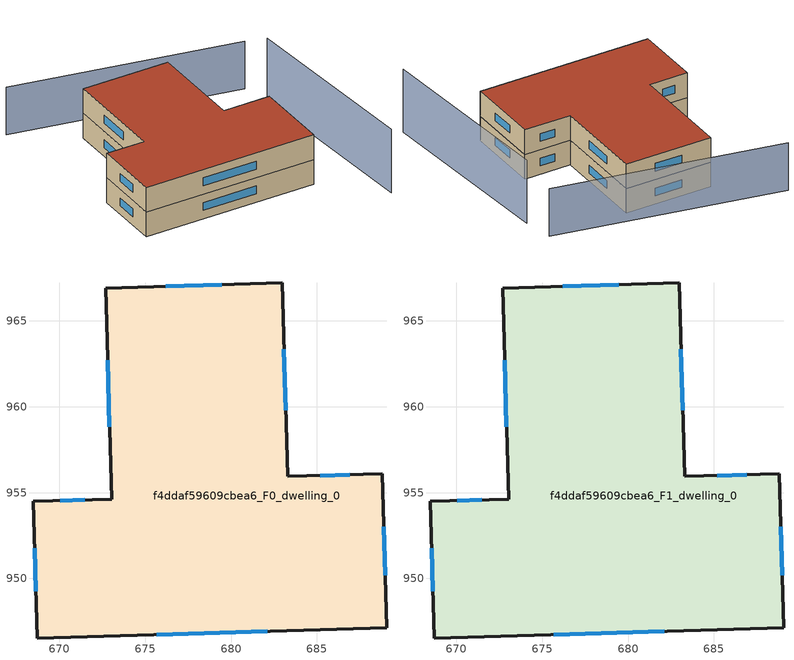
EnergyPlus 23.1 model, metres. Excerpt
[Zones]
f4ddaf59609cbea6_F0_dwelling_0
 floor ground (EU_floor_Construction): 682.97,967.21 683.3,955.94 688.81,956.1 689.07,947.12 668.71,946.53 668.48,954.48 673.04,954.62 672.69,966.92 z0
 wall outside (EU_wall_Construction): 682.97,967.21 672.69,966.92 673.04,954.62 668.48,954.48 668.71,946.53 689.07,947.12 688.81,956.1 683.3,955.94 682.97,967.21 z0:3
 window (EU_Window_Construction): 679.45,967.11 676.21,967.02 / 683.19,959.8 683.09,963.35 / 686.93,956.04 685.19,955.99 / 688.98,950.19 688.9,953.02 / 675.68,946.73 682.1,946.91 / 668.56,951.76 668.63,949.25 / 671.48,954.57 670.04,954.53 / 672.81,962.71 672.92,958.83 z1.03:1.97
f4ddaf59609cbea6_F1_dwelling_0
 floor to f4ddaf59609cbea6_F0_dwelling_0 (EU_floor_Construction): 682.97,967.21 683.3,955.94 688.81,956.1 689.07,947.12 668.71,946.53 668.48,954.48 673.04,954.62 672.69,966.92 z3
 wall outside (EU_wall_Construction): 682.97,967.21 672.69,966.92 673.04,954.62 668.48,954.48 668.71,946.53 689.07,947.12 688.81,956.1 683.3,955.94 682.97,967.21 z3:6
 window (EU_Window_Construction): 679.45,967.11 676.21,967.02 / 683.19,959.8 683.09,963.35 / 686.93,956.04 685.19,955.99 / 688.98,950.19 688.9,953.02 / 675.68,946.73 682.1,946.91 / 668.56,951.76 668.63,949.25 / 671.48,954.57 670.04,954.53 / 672.81,962.71 672.92,958.83 z4.03:4.97
 roof outside (EU_roof_Construction): 689.07,947.12 688.81,956.1 683.3,955.94 682.97,967.21 672.69,966.92 673.04,954.62 668.48,954.48 668.71,946.53 z6
shading: 695.25,941.71 692.97,963.88 z0:7.7; 692.16,967.26 666.02,971.44 z0:5.8
[Building]
EU S2 Campaign: North Axis=0; Terrain=City; Solar Distribution=FullExterior
[Site:Location]
Cape.Town.Intl.AP: Latitude=-33.965; Longitude=18.602; Time Zone=2; Elevation=46
[SizingPeriod:WeatherFileDays]
AnnualSizingPeriod: Begin Month=1; Begin Day of Month=1; End Month=12; End Day of Month=31; Day of Week for Start Day=Monday; Use Weather File Daylight Saving Period=No; Use Weather File Rain and Snow Indicators=No
[MATERIAL]
EU_InternalMass_Material: Roughness=MediumRough; Thickness=0.1; Conductivity=1; Density=1800; Specific Heat=900; Thermal Absorptance=0.9; Solar Absorptance=0.7; Visible Absorptance=0.7
[MATERIAL:NOMASS] Roughness=MediumRough; Thermal Absorptance=0.9; Solar Absorptance=0.7; Visible Absorptance=0.7
Name | Thermal Resistance
EU_wall_NoMass | 0.493876
EU_roof_NoMass | 0.449382
EU_floor_NoMass | 1.25
[WINDOWMATERIAL:SIMPLEGLAZINGSYSTEM]
EU_Window_SimpleGlazing: UFactor=4.4; Solar Heat Gain Coefficient=0.85; Visible Transmittance=0.85
[CONSTRUCTION]
EU_wall_Construction: EU_wall_NoMass
EU_roof_Construction: EU_roof_NoMass
EU_floor_Construction: EU_floor_NoMass
EU_Window_Construction: EU_Window_SimpleGlazing
EU_InternalMass_Construction: EU_InternalMass_Material
[ZONE] Type=1; Multiplier=1; Ceiling Height=autocalculate; Volume=883.231; Floor Area=autocalculate; Part of Total Floor Area=Yes
f4ddaf59609cbea6_F0_dwelling_0; f4ddaf59609cbea6_F1_dwelling_0
[INTERNALMASS] Construction=EU_InternalMass_Construction; Surface Area=294.411
Name | Zone or ZoneList
f4ddaf59609cbea6_F0_dwelling_0_EU_InternalMass | f4ddaf59609cbea6_F0_dwelling_0
f4ddaf59609cbea6_F1_dwelling_0_EU_InternalMass | f4ddaf59609cbea6_F1_dwelling_0
[OTHEREQUIPMENT] Fuel Type=Electricity; Design Level Calculation Method=Watts/Area; Power per Zone Floor Area=1; Fraction Latent=0; Fraction Radiant=0; Fraction Lost=0; Carbon Dioxide Generation Rate=0; EndUse Subcategory=EU_Step8_InternalGains
Name | Zone or ZoneList or Space or SpaceList | Schedule
EU_Step8_InternalGain_f4ddaf59609cbea6_F0_dwelling_0_f000 | f4ddaf59609cbea6_F0_dwelling_0 | EU_Step8_GainSchedule_f4ddaf59609cbea6_F0_dwelling_0_f000
EU_Step8_InternalGain_f4ddaf59609cbea6_F1_dwelling_0_f000 | f4ddaf59609cbea6_F1_dwelling_0 | EU_Step8_GainSchedule_f4ddaf59609cbea6_F1_dwelling_0_f000
[ZONEVENTILATION:DESIGNFLOWRATE] Schedule=EU_AlwaysOn; Design Flow Rate Calculation Method=AirChanges/Hour; Air Changes per Hour=0.64; Ventilation Type=Natural; Fan Pressure Rise=0; Fan Total Efficiency=1; Constant Term Coefficient=1; Temperature Term Coefficient=0; Velocity Term Coefficient=0; Velocity Squared Term Coefficient=0; Minimum Indoor Temperature=-100; Maximum Indoor Temperature=100; Delta Temperature=-100; Minimum Outdoor Temperature=-100; Maximum Outdoor Temperature=100; Maximum Wind Speed=40
Name | Zone or ZoneList or Space or SpaceList
EU_ConstantAir_f4ddaf59609cbea6_F0_dwelling_0 | f4ddaf59609cbea6_F0_dwelling_0
EU_ConstantAir_f4ddaf59609cbea6_F1_dwelling_0 | f4ddaf59609cbea6_F1_dwelling_0
[HVACTEMPLATE:THERMOSTAT] Constant Heating Setpoint=20; Constant Cooling Setpoint=50
EU_HeatOnly_f4ddaf59609cbea6_F0_dwelling_0; EU_HeatOnly_f4ddaf59609cbea6_F1_dwelling_0
[HVACTEMPLATE:ZONE:IDEALLOADSAIRSYSTEM] System Availability Schedule=EU_AlwaysOn; Maximum Heating Supply Air Temperature=50; Minimum Cooling Supply Air Temperature=13; Maximum Heating Supply Air Humidity Ratio=0.0156; Minimum Cooling Supply Air Humidity Ratio=0.0077; Heating Limit=NoLimit; Cooling Limit=NoLimit; Heating Availability Schedule=EU_AlwaysOn; Cooling Availability Schedule=EU_CoolingOff; Dehumidification Control Type=ConstantSensibleHeatRatio; Cooling Sensible Heat Ratio=0.7; Dehumidification Setpoint=60; Humidification Control Type=None; Humidification Setpoint=30; Outdoor Air Method=None; Outdoor Air Flow Rate per Person=0.00944; Outdoor Air Flow Rate per Zone Floor Area=0; Outdoor Air Flow Rate per Zone=0; Demand Controlled Ventilation Type=None; Outdoor Air Economizer Type=NoEconomizer; Heat Recovery Type=None; Sensible Heat Recovery Effectiveness=0.7; Latent Heat Recovery Effectiveness=0.65
Name | Template Thermostat
f4ddaf59609cbea6_F0_dwelling_0 | EU_HeatOnly_f4ddaf59609cbea6_F0_dwelling_0
f4ddaf59609cbea6_F1_dwelling_0 | EU_HeatOnly_f4ddaf59609cbea6_F1_dwelling_0
[SIZING:ZONE] Zone Cooling Design Supply Air Temperature Input Method=SupplyAirTemperature; Zone Cooling Design Supply Air Temperature=13; Zone Heating Design Supply Air Temperature Input Method=SupplyAirTemperature; Zone Heating Design Supply Air Temperature=50; Zone Cooling Design Supply Air Humidity Ratio=0.008; Zone Heating Design Supply Air Humidity Ratio=0.008; Cooling Design Air Flow Method=DesignDay; Cooling Design Air Flow Rate=0; Cooling Minimum Air Flow per Zone Floor Area=0.000762; Cooling Minimum Air Flow=0; Cooling Minimum Air Flow Fraction=0.2; Heating Design Air Flow Method=DesignDay; Heating Design Air Flow Rate=0; Heating Maximum Air Flow per Zone Floor Area=0.002032; Heating Maximum Air Flow=0.141576; Heating Maximum Air Flow Fraction=0.3; Account for Dedicated Outdoor Air System=No; Dedicated Outdoor Air System Control Strategy=NeutralSupplyAir; Dedicated Outdoor Air Low Setpoint Temperature for Design=autosize; Dedicated Outdoor Air High Setpoint Temperature for Design=autosize; Zone Load Sizing Method=Sensible Load Only No Latent Load; Zone Latent Cooling Design Supply Air Humidity Ratio Input Method=HumidityRatioDifference; Zone Cooling Design Supply Air Humidity Ratio Difference=0.005; Zone Latent Heating Design Supply Air Humidity Ratio Input Method=HumidityRatioDifference; Zone Humidification Design Supply Air Humidity Ratio Difference=0.005
f4ddaf59609cbea6_F0_dwelling_0; f4ddaf59609cbea6_F1_dwelling_0
[SCHEDULE:CONSTANT]
Name | Hourly Value
EU_AlwaysOn | 1
EU_CoolingOff | 0
[SCHEDULE:FILE] Column Number=1; Rows to Skip at Top=0; Number of Hours of Data=8760; Column Separator=Comma; Interpolate to Timestep=No; Minutes per Item=60; Adjust Schedule for Daylight Savings=Yes
Name | File
EU_Step8_GainSchedule_f4ddaf59609cbea6_F0_dwelling_0_f000 | ../../schedules/f4ddaf59609cbea6/f4ddaf59609cbea6_F0_dwelling_0_f000_gain.csv
EU_Step8_GainSchedule_f4ddaf59609cbea6_F1_dwelling_0_f000 | ../../schedules/f4ddaf59609cbea6/f4ddaf59609cbea6_F1_dwelling_0_f000_gain.csv
